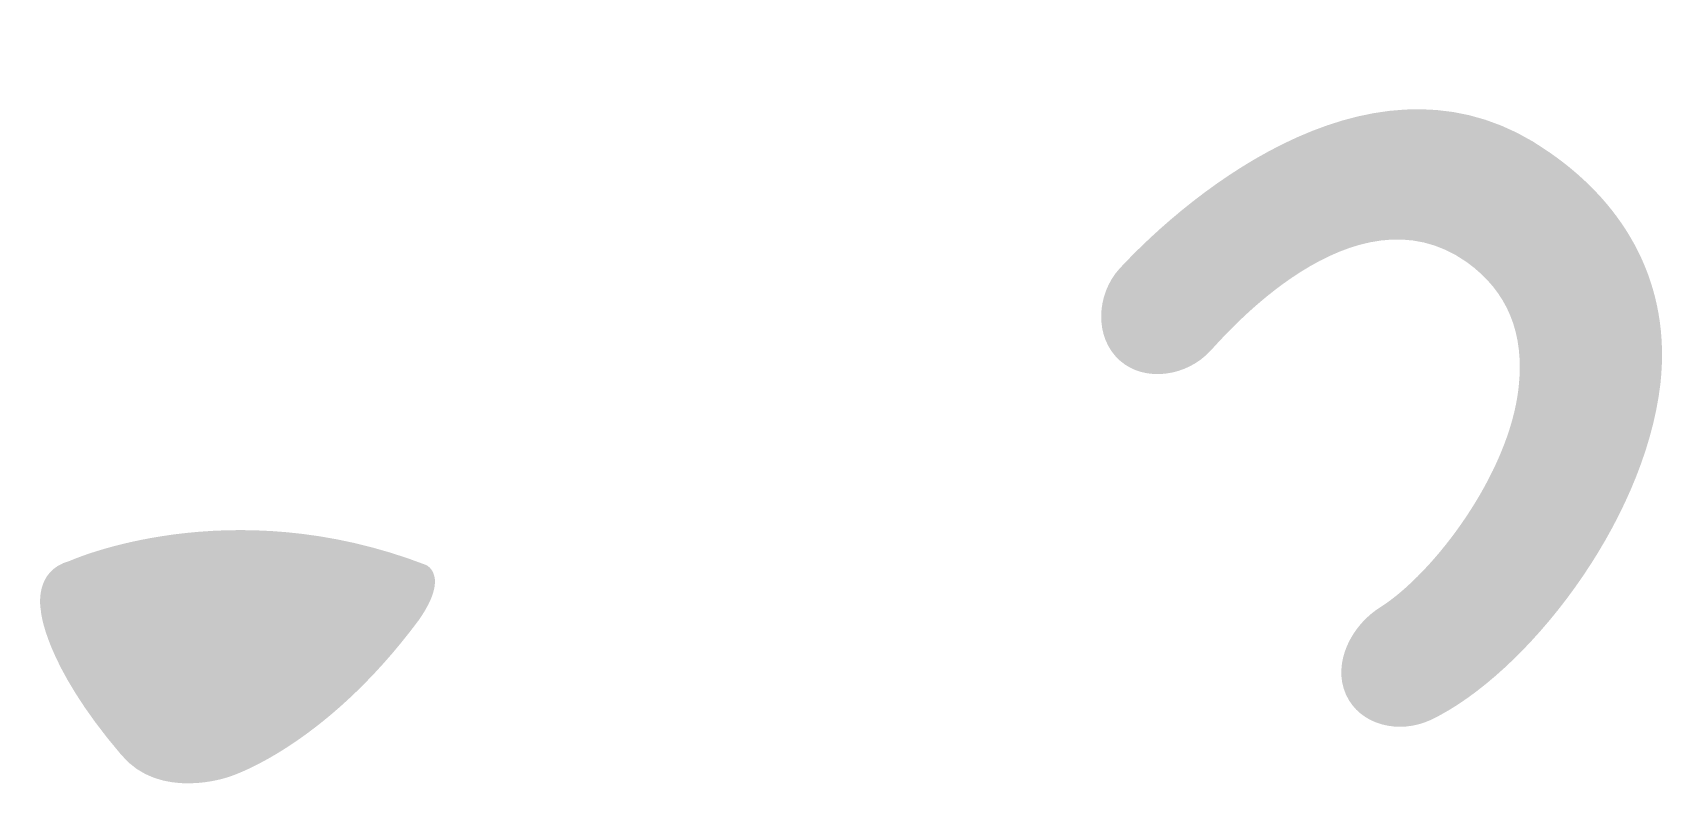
# Model space of a CAD drawing. Extents: x 16296675204 to 16296683393, y -37409618576 to -37409617244.
# Drawn here: x 16296683381.06 to 16296683392.68, y -37409617980.13 to -37409617974.68 of the extents above; entities that cross this region are included whole.
import ezdxf

# ---------------------------------------------------------------- set-up
doc = ezdxf.new("R2010")
doc.units = 0
doc.header["$LTSCALE"] = 10
doc.header["$MEASUREMENT"] = 0
doc.layers.add('레이어 1', color=7, linetype='CONTINUOUS', lineweight=0)

msp = doc.modelspace()

# ---------------------------------------------------------------- hatches: boundary and pattern name
at = {"layer": '레이어 1'}
h = msp.add_hatch(color=5, dxfattribs=at)
h.dxf.hatch_style = 2
edge = h.paths.add_edge_path()
edge.add_spline(control_points=[(16296683388.7665, -37409617976.35067), (16296683388.597639, -37409617976.534927), (16296683388.58456, -37409617976.841759), (16296683388.7665, -37409617977.003548), (16296683388.9405, -37409617977.160698), (16296683389.242109, -37409617977.119537), (16296683389.41049, -37409617976.934357), (16296683389.50029, -37409617976.841759), (16296683390.426331, -37409617975.742668), (16296683391.225149, -37409617976.304817), (16296683391.516951, -37409617976.514381), (16296683391.63764, -37409617976.811821), (16296683391.594629, -37409617977.19622), (16296683391.52634, -37409617977.81263), (16296683390.99177, -37409617978.512337), (16296683390.61809, -37409617978.751778), (16296683390.409031, -37409617978.879013), (16296683390.27107, -37409617979.152138), (16296683390.370199, -37409617979.372902), (16296683390.46842, -37409617979.592667), (16296683390.7481, -37409617979.658211), (16296683390.97257, -37409617979.553398), (16296683391.641359, -37409617979.233498), (16296683392.48465, -37409617978.165314), (16296683392.600161, -37409617977.169144), (16296683392.67684, -37409617976.47509), (16296683392.365351, -37409617975.908241), (16296683391.810671, -37409617975.525703), (16296683390.61809, -37409617974.679161), (16296683389.266439, -37409617975.811867), (16296683388.7665, -37409617976.35067)], knot_values=[0, 0, 0, 0, 1, 1, 1, 2, 2, 2, 3, 3, 3, 4, 4, 4, 5, 5, 5, 6, 6, 6, 7, 7, 7, 8, 8, 8, 9, 9, 9, 10, 10, 10, 10], degree=3, periodic=0)
h = msp.add_hatch(color=5, dxfattribs=at)
h.dxf.hatch_style = 2
edge = h.paths.add_edge_path()
edge.add_spline(control_points=[(16296683381.32225, -37409617978.425323), (16296683381.32225, -37409617978.425323), (16296683382.450331, -37409617977.91555), (16296683383.847811, -37409617978.454323), (16296683383.847811, -37409617978.454323), (16296683384.02084, -37409617978.528214), (16296683383.79542, -37409617978.847191), (16296683383.114929, -37409617979.761993), (16296683382.44425, -37409617979.959389), (16296683382.44425, -37409617979.959389), (16296683382.44425, -37409617979.959389), (16296683381.958349, -37409617980.130531), (16296683381.68523, -37409617979.799393), (16296683381.133329, -37409617979.152138), (16296683381.11652, -37409617978.775177), (16296683381.11652, -37409617978.775177), (16296683381.11652, -37409617978.775177), (16296683381.059429, -37409617978.495491), (16296683381.32225, -37409617978.425323)], knot_values=[0, 0, 0, 0, 1, 1, 1, 2, 2, 2, 3, 3, 3, 4, 4, 4, 5, 5, 5, 6, 6, 6, 6], degree=3, periodic=0)

doc.saveas('drawing.dxf')
